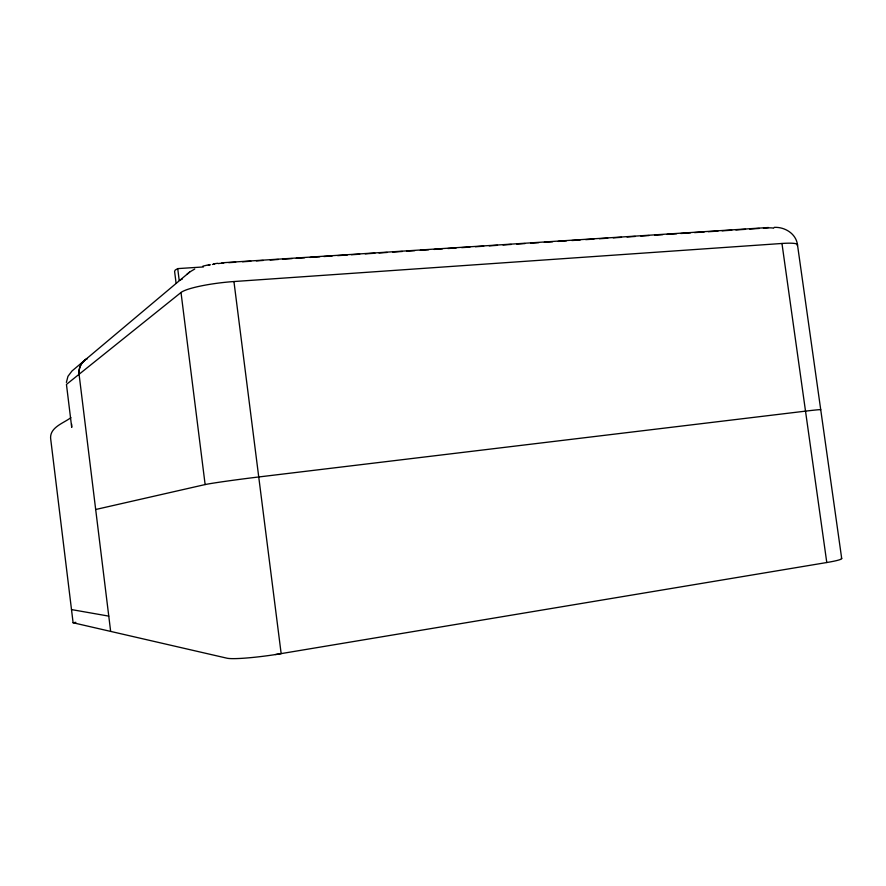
<?xml version="1.0" encoding="UTF-8"?>
<svg xmlns="http://www.w3.org/2000/svg" width="886" height="886" viewBox="0 0 886 886"><rect width="100%" height="100%" fill="white"/><g stroke="black" fill="none" stroke-linecap="round" stroke-linejoin="round"><path stroke-width="1.33" d="M66.372 382.398L67.956 376.34L71.999 370.99L189.704 272.013L194.754 269.023M186.802 274.483L189.704 272.013M797.234 245.533A38.486 4.84 -9.5 0 0 781.961 243.473L233.937 281.538A43.115 6.723 -6.6 0 0 181.01 292.491L66.45 384.413L71.711 427.384L71.611 424.073M70.913 417.671C63.271 423.419 48.586 427.606 50.812 439.943L73.106 622.758L226.927 658.187A43.492 4.12 -7.9 0 0 275.513 654.555L281.161 653.647L233.937 281.538M203.448 266.941L177.721 268.613L175.24 270.053L174.597 271.36L176.048 282.944M202.85 266.165L209.628 264.56M95.677 509.505L205.131 484.564A43.314 1.052 -7.3 0 1 258.734 476.967L805.507 411.137A38.619 0.753 -7.7 0 1 820.37 409.841M275.513 654.555L826.782 562.521A38.785 2.957 -6.2 0 0 841.257 558.169M73.106 622.758L75.842 622.337M213.57 263.862L217.712 263.275M221.932 262.799L768.472 227.514M223.804 263.02L221.578 263.197A19.935 3.422 -6.5 0 0 218.078 263.596M228.787 262.666L235.676 262.223M242.565 261.78L250.827 261.237M256.342 260.883L263.231 260.44M270.119 259.997L278.392 259.465M282.523 259.199L292.17 258.579M296.301 258.313L304.574 257.771M310.089 257.416L319.735 256.796M323.866 256.53L332.139 255.999M337.644 255.644L347.29 255.013M351.421 254.747L359.694 254.216M365.209 253.861L374.856 253.241M378.986 252.975L387.248 252.444M392.764 252.089L402.41 251.458M406.541 251.192L414.814 250.66M420.329 250.306L428.591 249.774M434.107 249.42L442.369 248.888M447.884 248.523L456.157 247.991M461.661 247.637L469.934 247.105M475.45 246.751L483.712 246.219M489.227 245.865L497.489 245.322M503.004 244.968L511.277 244.436M516.782 244.082L525.055 243.55M530.57 243.196L538.832 242.664M544.347 242.299L552.609 241.767M558.125 241.413L566.398 240.881M571.902 240.527L580.175 239.995M585.69 239.641L593.952 239.098M599.468 238.744L607.73 238.212M613.245 237.858L621.518 237.326M627.022 236.972L635.295 236.44M640.811 236.075L649.073 235.543M654.588 235.189L662.85 234.657M666.992 234.391L676.638 233.771M680.769 233.505L690.415 232.874M694.546 232.608L704.193 231.988M708.324 231.722L717.97 231.102M722.112 230.836L731.758 230.216M735.889 229.95L745.536 229.319M749.667 229.053L759.313 228.433M763.444 228.167L769.225 227.857A17.798 2.459 -9.7 0 1 773.666 228.256M774.187 227.381C784.708 226.783 796.016 233.605 797.466 244.636L841.7 558.512M71.5 609.579L108.779 616.124M781.961 243.473L826.782 562.521M181.01 292.491L205.131 484.564M177.721 268.613L179.182 280.297A27.477 4.508 -6.4 0 1 182.184 279.223M110.65 631.397L79.076 374.291A16.524 15.97 34.7 0 1 87.105 358.608M79.131 374.235A16.679 16.125 34.7 0 1 87.404 358.487M208.365 265.302A19.935 3.422 -6.5 0 1 210.325 264.87M212.43 264.46A19.935 3.422 -6.5 0 1 214.633 264.083"/></g></svg>
